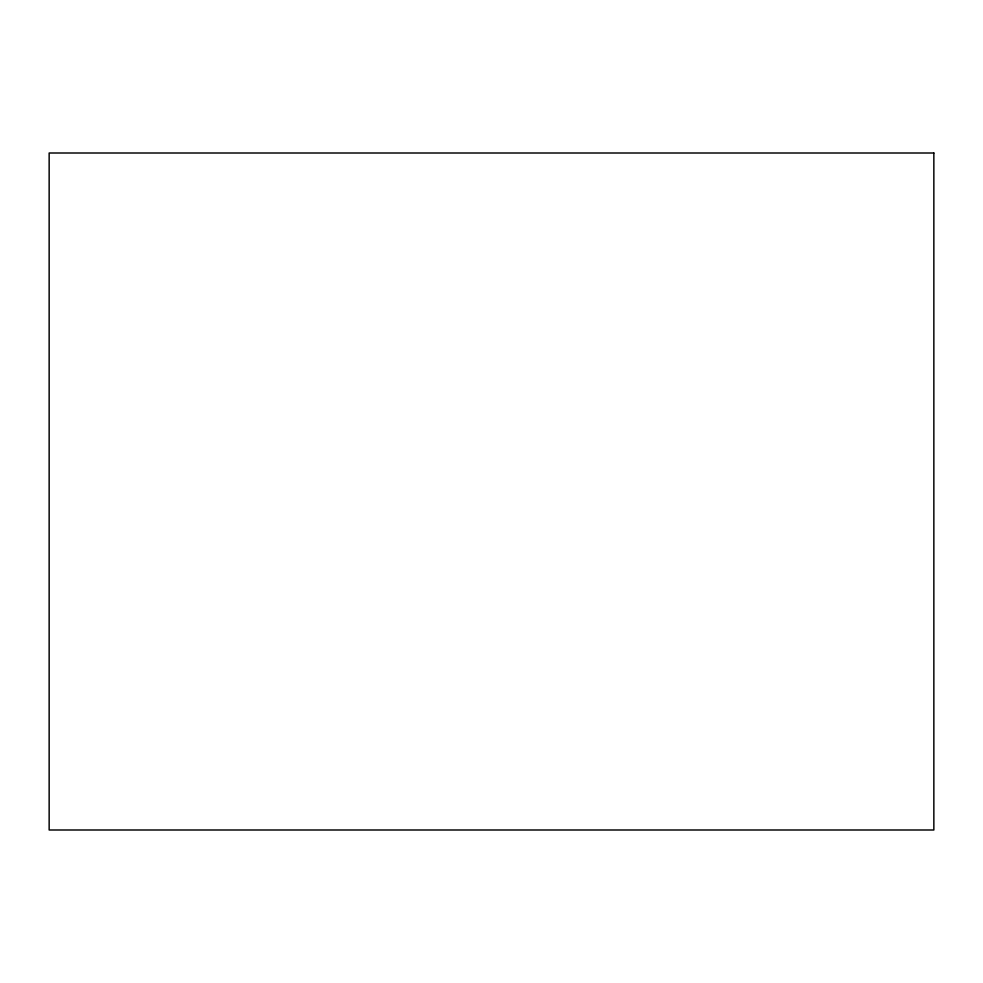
<?xml version="1.0" encoding="UTF-8"?>
<svg xmlns="http://www.w3.org/2000/svg" width="983" height="983" viewBox="0 0 983 983"><rect width="100%" height="100%" fill="white"/><g stroke="black" fill="none" stroke-linecap="round" stroke-linejoin="round"><path stroke-width="1.47" d="M933.85 153.004L49.15 153.004L49.15 829.996L933.85 829.996L933.85 153.004"/></g></svg>
